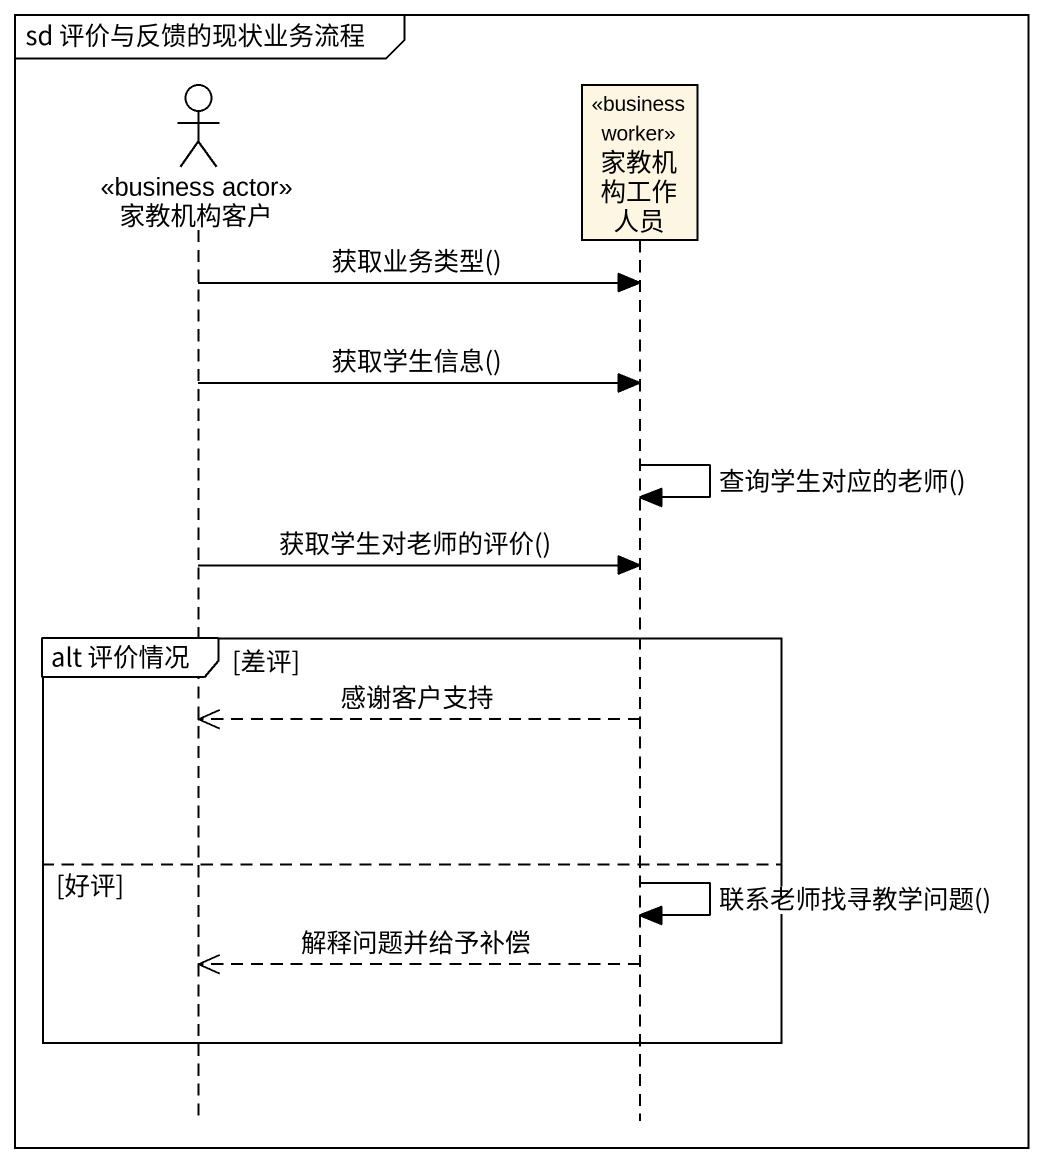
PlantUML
@startuml
mainframe sd 评价与反馈的现状业务流程
hide footbox
actor 家教机构客户 <<business actor>>
participant 家教机构工作人员 <<business worker>>

家教机构客户 -> 家教机构工作人员 : 获取业务类型()
家教机构客户 -> 家教机构工作人员 : 获取学生信息()
家教机构工作人员 -> 家教机构工作人员 : 查询学生对应的老师()
家教机构客户 -> 家教机构工作人员 : 获取学生对老师的评价()
group alt 评价情况 [差评]
  家教机构工作人员 -->> 家教机构客户 : 感谢客户支持
else 好评
  家教机构工作人员 -> 家教机构工作人员 : 联系老师找寻教学问题()
  家教机构工作人员 -->> 家教机构客户 : 解释问题并给予补偿
end
@enduml
